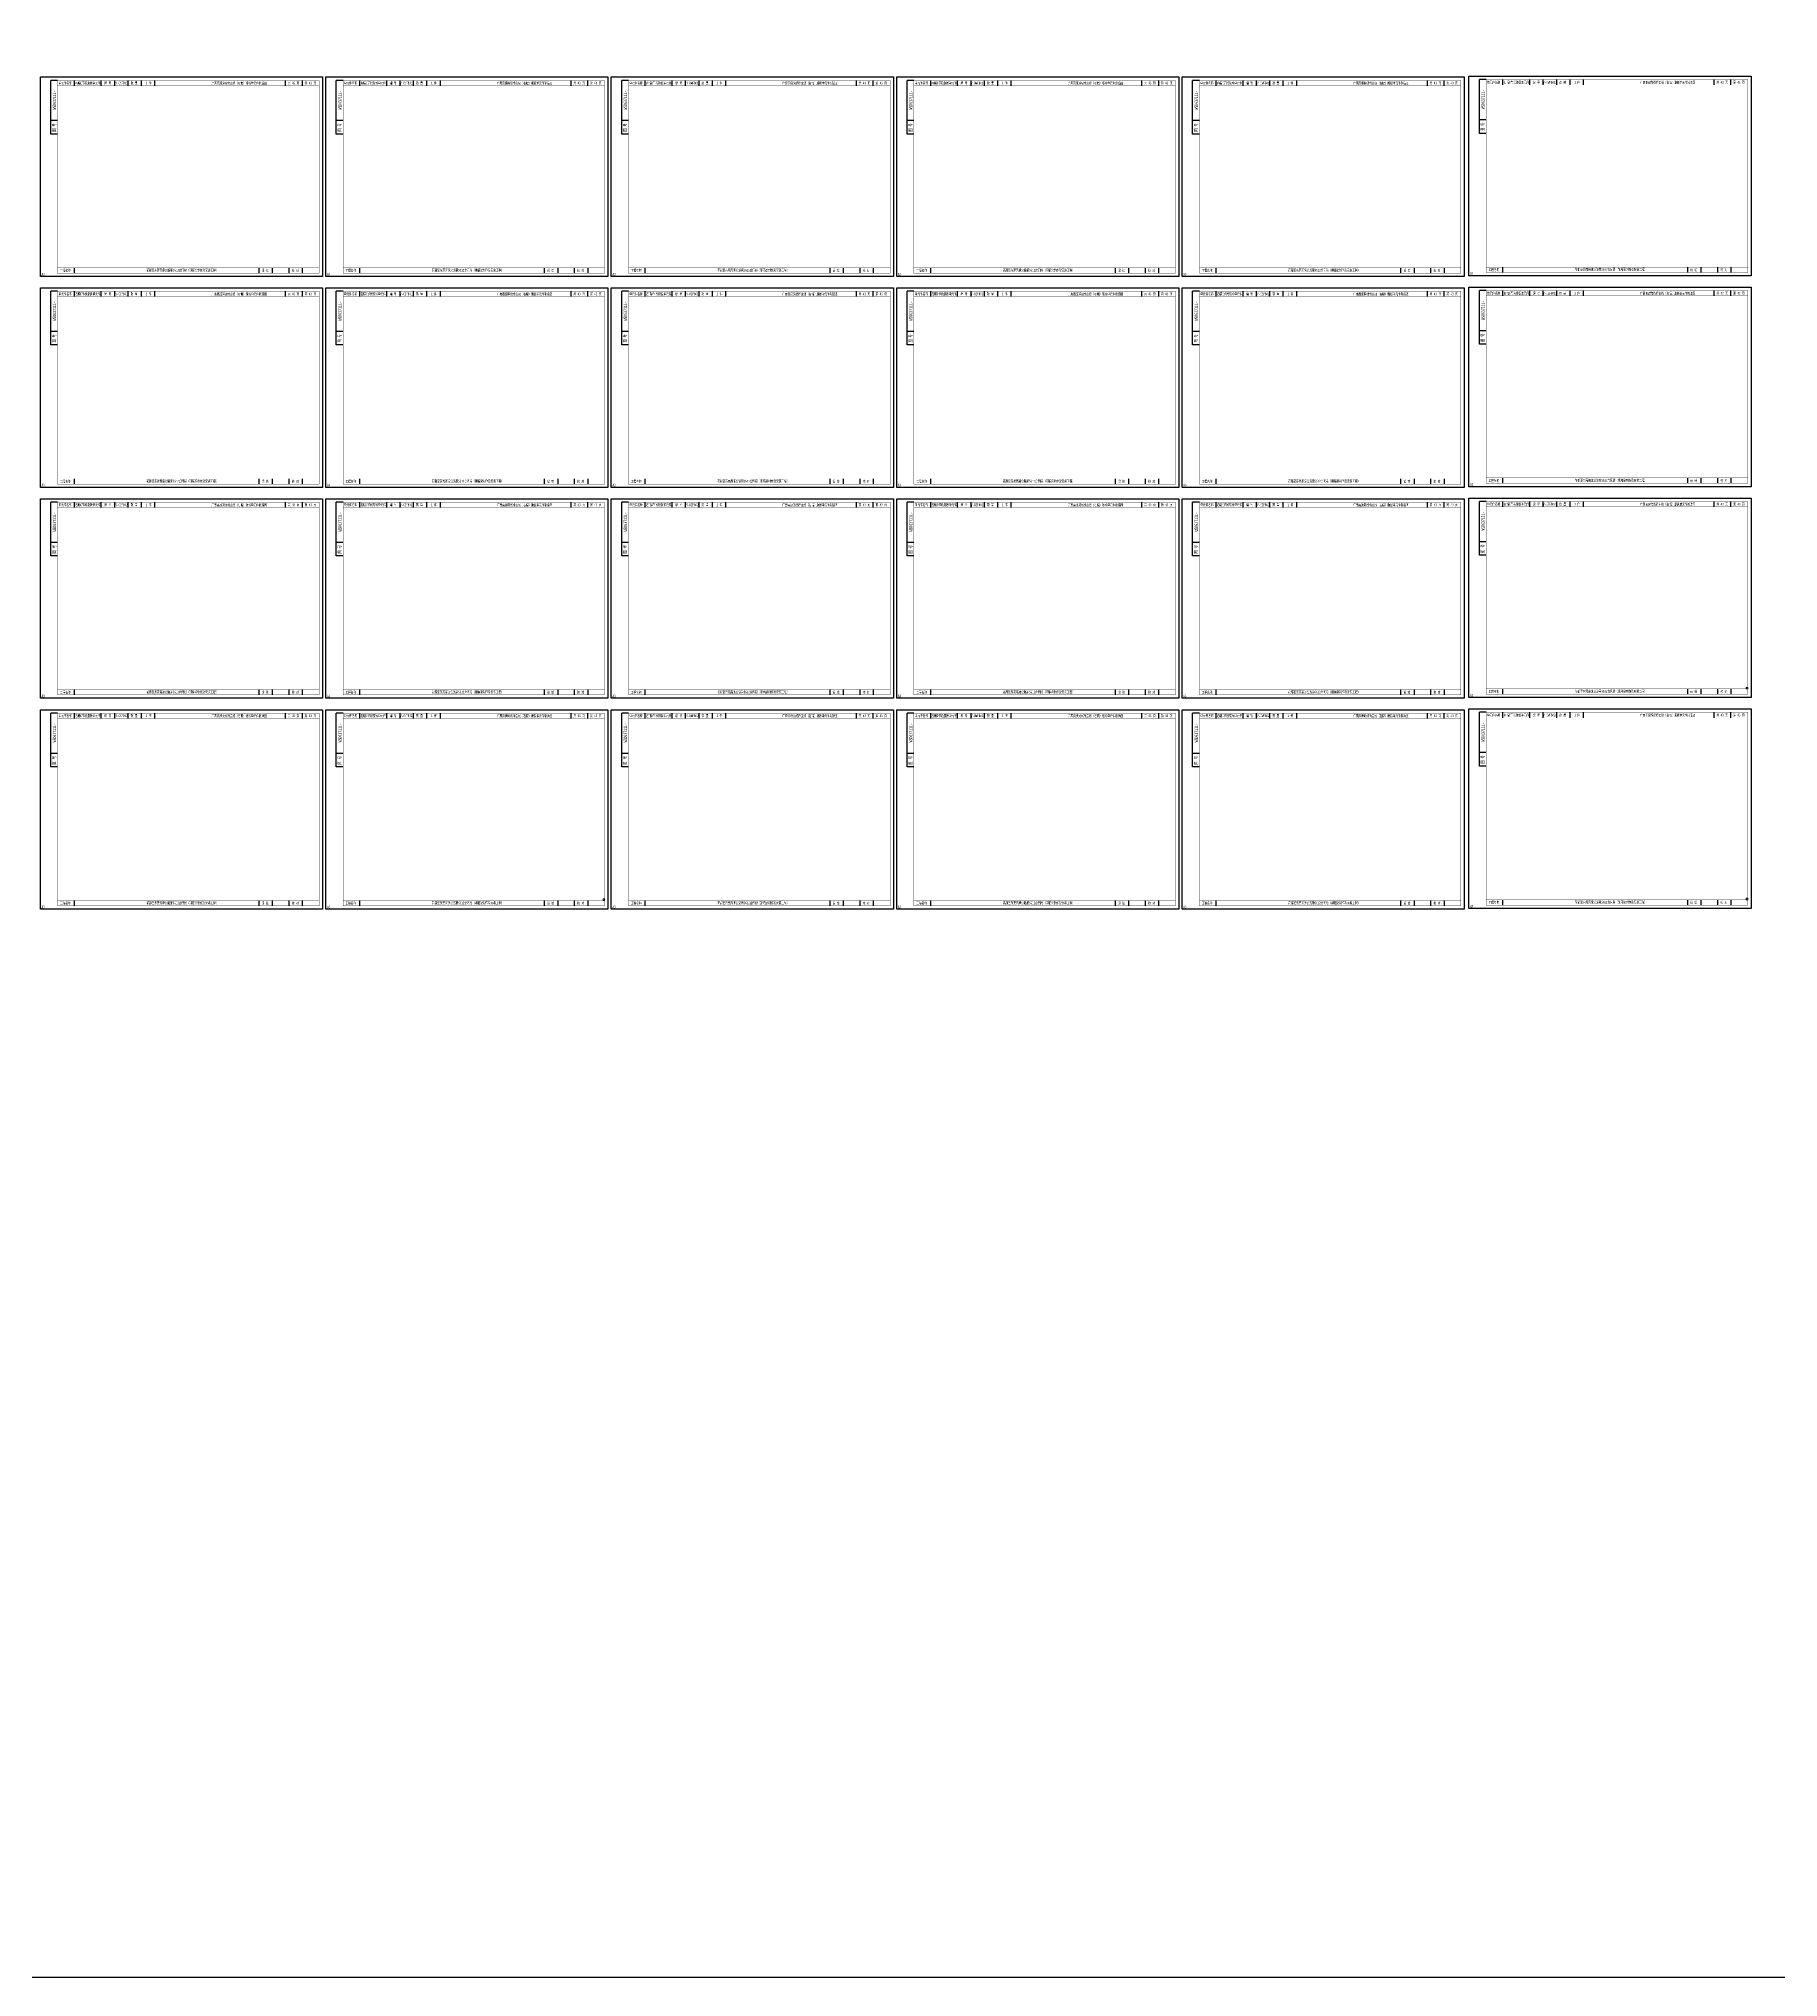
# Model space of a CAD drawing. Extents: x 1629247 to 2251351, y -601856 to -65897.
# Drawn here: x 1731051 to 1847598, y -601856 to -472016 of the extents above; entities that cross this region are included whole.
import ezdxf
from ezdxf.enums import TextEntityAlignment as Align

# ---------------------------------------------------------------- set-up
doc = ezdxf.new("R2010")
doc.units = 0
doc.header["$LTSCALE"] = 2
doc.header["$MEASUREMENT"] = 0
doc.layers.get('0').update_dxf_attribs({"linetype": 'CONTINUOUS'})
doc.layers.add('A3', color=7, linetype='CONTINUOUS')
doc.layers.add('标注层', color=3, linetype='CONTINUOUS', lineweight=13)
doc.styles.add('仿宋', font='仿宋_GB2312_1.ttf', dxfattribs={"width": 0.7})

msp = doc.modelspace()

# ---------------------------------------------------------------- linework, layer by layer
at = {"color": 7, "ltscale": 3}
msp.add_lwpolyline([(2057050.8, -99691.1), (1629247.3, -99691.1), (1629247.3, -601856.5), (2057050.8, -601856.5)], close=True, dxfattribs=at)
at = {"layer": 'A3'}
for p, q in [((1731863.5, -478400), (1731863.5, -474800)), ((1732313.5, -474800), (1731863.5, -474800)), ((1733438.5, -475160), (1733438.5, -474800)), ((1735238.5, -475160), (1735238.5, -474800)), ((1736138.5, -475160), (1736138.5, -474800)), ((1737038.5, -475160), (1737038.5, -474800)), ((1737938.5, -475160), (1737938.5, -474800)), ((1738838.5, -475160), (1738838.5, -474800)), ((1747588.8, -475160), (1747588.8, -474800)), ((1748713.8, -475160), (1748713.8, -474800)), ((1750988.5, -478400), (1750988.5, -474800)), ((1751438.5, -474800), (1750988.5, -474800)), ((1752563.5, -475160), (1752563.5, -474800)), ((1754363.5, -475160), (1754363.5, -474800)), ((1755263.5, -475160), (1755263.5, -474800)), ((1756163.5, -475160), (1756163.5, -474800)), ((1757063.5, -475160), (1757063.5, -474800)), ((1757963.5, -475160), (1757963.5, -474800)), ((1766713.8, -475160), (1766713.8, -474800)), ((1767838.8, -475160), (1767838.8, -474800)), ((1770113.5, -478400), (1770113.5, -474800)), ((1770563.5, -474800), (1770113.5, -474800)), ((1771688.5, -475160), (1771688.5, -474800)), ((1773488.5, -475160), (1773488.5, -474800)), ((1774388.5, -475160), (1774388.5, -474800)), ((1775288.5, -475160), (1775288.5, -474800)), ((1776188.5, -475160), (1776188.5, -474800)), ((1777088.5, -475160), (1777088.5, -474800)), ((1785838.8, -475160), (1785838.8, -474800)), ((1786963.8, -475160), (1786963.8, -474800)), ((1789238.5, -478400), (1789238.5, -474800)), ((1789688.5, -474800), (1789238.5, -474800)), ((1790813.5, -475160), (1790813.5, -474800)), ((1792613.5, -475160), (1792613.5, -474800)), ((1793513.5, -475160), (1793513.5, -474800)), ((1794413.5, -475160), (1794413.5, -474800)), ((1795313.5, -475160), (1795313.5, -474800)), ((1796213.5, -475160), (1796213.5, -474800)), ((1804963.8, -475160), (1804963.8, -474800)), ((1806088.8, -475160), (1806088.8, -474800)), ((1808363.5, -478400), (1808363.5, -474800)), ((1808813.5, -474800), (1808363.5, -474800)), ((1809938.5, -475160), (1809938.5, -474800)), ((1811738.5, -475160), (1811738.5, -474800)), ((1812638.5, -475160), (1812638.5, -474800)), ((1813538.5, -475160), (1813538.5, -474800)), ((1814438.5, -475160), (1814438.5, -474800)), ((1815338.5, -475160), (1815338.5, -474800)), ((1824088.8, -475160), (1824088.8, -474800)), ((1825213.8, -475160), (1825213.8, -474800)), ((1827577.5, -478351.4), (1827577.5, -474751.4)), ((1828027.5, -474751.4), (1827577.5, -474751.4)), ((1829152.5, -475111.4), (1829152.5, -474751.4)), ((1830952.5, -475111.4), (1830952.5, -474751.4)), ((1831852.5, -475111.4), (1831852.5, -474751.4)), ((1832752.5, -475111.4), (1832752.5, -474751.4)), ((1833652.5, -475111.4), (1833652.5, -474751.4)), ((1834552.5, -475111.4), (1834552.5, -474751.4)), ((1843302.7, -475111.4), (1843302.7, -474751.4)), ((1844427.7, -475111.4), (1844427.7, -474751.4)), ((1732313.5, -477500), (1731863.5, -477500)), ((1751438.5, -477500), (1750988.5, -477500)), ((1770563.5, -477500), (1770113.5, -477500)), ((1789688.5, -477500), (1789238.5, -477500)), ((1808813.5, -477500), (1808363.5, -477500)), ((1828027.5, -477451.4), (1827577.5, -477451.4)), ((1732313.5, -478400), (1731863.5, -478400)), ((1751438.5, -478400), (1750988.5, -478400)), ((1770563.5, -478400), (1770113.5, -478400)), ((1789688.5, -478400), (1789238.5, -478400)), ((1808813.5, -478400), (1808363.5, -478400)), ((1828027.5, -478351.4), (1827577.5, -478351.4)), ((1733438.5, -487715), (1733438.5, -487355)), ((1745818, -487715), (1745818, -487355)), ((1746718, -487715), (1746718, -487355)), ((1747832.3, -487715), (1747832.3, -487355)), ((1748732.3, -487715), (1748732.3, -487355)), ((1752563.5, -487715), (1752563.5, -487355)), ((1764943, -487715), (1764943, -487355)), ((1765843, -487715), (1765843, -487355)), ((1766957.3, -487715), (1766957.3, -487355)), ((1767857.3, -487715), (1767857.3, -487355)), ((1771688.5, -487715), (1771688.5, -487355)), ((1784068, -487715), (1784068, -487355)), ((1784968, -487715), (1784968, -487355)), ((1786082.3, -487715), (1786082.3, -487355)), ((1786982.3, -487715), (1786982.3, -487355)), ((1790813.5, -487715), (1790813.5, -487355)), ((1803193, -487715), (1803193, -487355)), ((1804093, -487715), (1804093, -487355)), ((1805207.3, -487715), (1805207.3, -487355)), ((1806107.3, -487715), (1806107.3, -487355)), ((1809938.5, -487715), (1809938.5, -487355)), ((1822318, -487715), (1822318, -487355)), ((1823218, -487715), (1823218, -487355)), ((1824332.3, -487715), (1824332.3, -487355)), ((1825232.3, -487715), (1825232.3, -487355)), ((1829152.5, -487666.4), (1829152.5, -487306.4)), ((1841531.9, -487666.4), (1841531.9, -487306.4)), ((1842431.9, -487666.4), (1842431.9, -487306.4)), ((1843546.2, -487666.4), (1843546.2, -487306.4)), ((1844446.2, -487666.4), (1844446.2, -487306.4)), ((1731863.5, -492526.6), (1731863.5, -488926.6)), ((1732313.5, -488926.6), (1731863.5, -488926.6)), ((1733438.5, -489286.6), (1733438.5, -488926.6)), ((1735238.5, -489286.6), (1735238.5, -488926.6)), ((1736138.5, -489286.6), (1736138.5, -488926.6)), ((1737038.5, -489286.6), (1737038.5, -488926.6)), ((1737938.5, -489286.6), (1737938.5, -488926.6)), ((1738838.5, -489286.6), (1738838.5, -488926.6)), ((1747588.8, -489286.6), (1747588.8, -488926.6)), ((1748713.8, -489286.6), (1748713.8, -488926.6)), ((1750988.5, -492526.6), (1750988.5, -488926.6)), ((1751438.5, -488926.6), (1750988.5, -488926.6)), ((1752563.5, -489286.6), (1752563.5, -488926.6)), ((1754363.5, -489286.6), (1754363.5, -488926.6)), ((1755263.5, -489286.6), (1755263.5, -488926.6)), ((1756163.5, -489286.6), (1756163.5, -488926.6)), ((1757063.5, -489286.6), (1757063.5, -488926.6)), ((1757963.5, -489286.6), (1757963.5, -488926.6)), ((1766713.8, -489286.6), (1766713.8, -488926.6)), ((1767838.8, -489286.6), (1767838.8, -488926.6)), ((1770113.5, -492526.6), (1770113.5, -488926.6)), ((1770563.5, -488926.6), (1770113.5, -488926.6)), ((1771688.5, -489286.6), (1771688.5, -488926.6)), ((1773488.5, -489286.6), (1773488.5, -488926.6)), ((1774388.5, -489286.6), (1774388.5, -488926.6)), ((1775288.5, -489286.6), (1775288.5, -488926.6)), ((1776188.5, -489286.6), (1776188.5, -488926.6)), ((1777088.5, -489286.6), (1777088.5, -488926.6)), ((1785838.8, -489286.6), (1785838.8, -488926.6)), ((1786963.8, -489286.6), (1786963.8, -488926.6)), ((1789238.5, -492526.6), (1789238.5, -488926.6)), ((1789688.5, -488926.6), (1789238.5, -488926.6)), ((1790813.5, -489286.6), (1790813.5, -488926.6)), ((1792613.5, -489286.6), (1792613.5, -488926.6)), ((1793513.5, -489286.6), (1793513.5, -488926.6)), ((1794413.5, -489286.6), (1794413.5, -488926.6)), ((1795313.5, -489286.6), (1795313.5, -488926.6)), ((1796213.5, -489286.6), (1796213.5, -488926.6)), ((1804963.8, -489286.6), (1804963.8, -488926.6)), ((1806088.8, -489286.6), (1806088.8, -488926.6)), ((1808363.5, -492526.6), (1808363.5, -488926.6)), ((1808813.5, -488926.6), (1808363.5, -488926.6)), ((1809938.5, -489286.6), (1809938.5, -488926.6)), ((1811738.5, -489286.6), (1811738.5, -488926.6)), ((1812638.5, -489286.6), (1812638.5, -488926.6)), ((1813538.5, -489286.6), (1813538.5, -488926.6)), ((1814438.5, -489286.6), (1814438.5, -488926.6)), ((1815338.5, -489286.6), (1815338.5, -488926.6)), ((1824088.8, -489286.6), (1824088.8, -488926.6)), ((1825213.8, -489286.6), (1825213.8, -488926.6)), ((1827577.5, -492477.9), (1827577.5, -488877.9)), ((1828027.5, -488877.9), (1827577.5, -488877.9)), ((1829152.5, -489237.9), (1829152.5, -488877.9)), ((1830952.5, -489237.9), (1830952.5, -488877.9)), ((1831852.5, -489237.9), (1831852.5, -488877.9)), ((1832752.5, -489237.9), (1832752.5, -488877.9)), ((1833652.5, -489237.9), (1833652.5, -488877.9)), ((1834552.5, -489237.9), (1834552.5, -488877.9)), ((1843302.7, -489237.9), (1843302.7, -488877.9)), ((1844427.7, -489237.9), (1844427.7, -488877.9)), ((1732313.5, -491626.6), (1731863.5, -491626.6)), ((1751438.5, -491626.6), (1750988.5, -491626.6)), ((1770563.5, -491626.6), (1770113.5, -491626.6)), ((1789688.5, -491626.6), (1789238.5, -491626.6)), ((1808813.5, -491626.6), (1808363.5, -491626.6)), ((1828027.5, -491577.9), (1827577.5, -491577.9)), ((1732313.5, -492526.6), (1731863.5, -492526.6)), ((1751438.5, -492526.6), (1750988.5, -492526.6)), ((1770563.5, -492526.6), (1770113.5, -492526.6)), ((1789688.5, -492526.6), (1789238.5, -492526.6)), ((1808813.5, -492526.6), (1808363.5, -492526.6)), ((1828027.5, -492477.9), (1827577.5, -492477.9)), ((1733438.5, -501841.6), (1733438.5, -501481.6)), ((1745818, -501841.6), (1745818, -501481.6)), ((1746718, -501841.6), (1746718, -501481.6)), ((1747832.3, -501841.6), (1747832.3, -501481.6)), ((1748732.3, -501841.6), (1748732.3, -501481.6)), ((1752563.5, -501841.6), (1752563.5, -501481.6)), ((1764943, -501841.6), (1764943, -501481.6)), ((1765843, -501841.6), (1765843, -501481.6)), ((1766957.3, -501841.6), (1766957.3, -501481.6)), ((1767857.3, -501841.6), (1767857.3, -501481.6)), ((1771688.5, -501841.6), (1771688.5, -501481.6)), ((1784068, -501841.6), (1784068, -501481.6)), ((1784968, -501841.6), (1784968, -501481.6)), ((1786082.3, -501841.6), (1786082.3, -501481.6)), ((1786982.3, -501841.6), (1786982.3, -501481.6)), ((1790813.5, -501841.6), (1790813.5, -501481.6)), ((1803193, -501841.6), (1803193, -501481.6)), ((1804093, -501841.6), (1804093, -501481.6)), ((1805207.3, -501841.6), (1805207.3, -501481.6)), ((1806107.3, -501841.6), (1806107.3, -501481.6)), ((1809938.5, -501841.6), (1809938.5, -501481.6)), ((1822318, -501841.6), (1822318, -501481.6)), ((1823218, -501841.6), (1823218, -501481.6)), ((1824332.3, -501841.6), (1824332.3, -501481.6)), ((1825232.3, -501841.6), (1825232.3, -501481.6)), ((1829152.5, -501792.9), (1829152.5, -501432.9)), ((1841531.9, -501792.9), (1841531.9, -501432.9)), ((1842431.9, -501792.9), (1842431.9, -501432.9)), ((1843546.2, -501792.9), (1843546.2, -501432.9)), ((1844446.2, -501792.9), (1844446.2, -501432.9)), ((1731863.5, -506653.1), (1731863.5, -503053.1)), ((1732313.5, -503053.1), (1731863.5, -503053.1)), ((1733438.5, -503413.1), (1733438.5, -503053.1)), ((1735238.5, -503413.1), (1735238.5, -503053.1)), ((1736138.5, -503413.1), (1736138.5, -503053.1)), ((1737038.5, -503413.1), (1737038.5, -503053.1)), ((1737938.5, -503413.1), (1737938.5, -503053.1)), ((1738838.5, -503413.1), (1738838.5, -503053.1)), ((1747588.8, -503413.1), (1747588.8, -503053.1)), ((1748713.8, -503413.1), (1748713.8, -503053.1)), ((1750988.5, -506653.1), (1750988.5, -503053.1)), ((1751438.5, -503053.1), (1750988.5, -503053.1)), ((1752563.5, -503413.1), (1752563.5, -503053.1)), ((1754363.5, -503413.1), (1754363.5, -503053.1)), ((1755263.5, -503413.1), (1755263.5, -503053.1)), ((1756163.5, -503413.1), (1756163.5, -503053.1)), ((1757063.5, -503413.1), (1757063.5, -503053.1)), ((1757963.5, -503413.1), (1757963.5, -503053.1)), ((1766713.8, -503413.1), (1766713.8, -503053.1)), ((1767838.8, -503413.1), (1767838.8, -503053.1)), ((1770113.5, -506653.1), (1770113.5, -503053.1)), ((1770563.5, -503053.1), (1770113.5, -503053.1)), ((1771688.5, -503413.1), (1771688.5, -503053.1)), ((1773488.5, -503413.1), (1773488.5, -503053.1)), ((1774388.5, -503413.1), (1774388.5, -503053.1)), ((1775288.5, -503413.1), (1775288.5, -503053.1)), ((1776188.5, -503413.1), (1776188.5, -503053.1)), ((1777088.5, -503413.1), (1777088.5, -503053.1)), ((1785838.8, -503413.1), (1785838.8, -503053.1)), ((1786963.8, -503413.1), (1786963.8, -503053.1)), ((1789238.5, -506653.1), (1789238.5, -503053.1)), ((1789688.5, -503053.1), (1789238.5, -503053.1)), ((1790813.5, -503413.1), (1790813.5, -503053.1)), ((1792613.5, -503413.1), (1792613.5, -503053.1)), ((1793513.5, -503413.1), (1793513.5, -503053.1)), ((1794413.5, -503413.1), (1794413.5, -503053.1)), ((1795313.5, -503413.1), (1795313.5, -503053.1)), ((1796213.5, -503413.1), (1796213.5, -503053.1)), ((1804963.8, -503413.1), (1804963.8, -503053.1)), ((1806088.8, -503413.1), (1806088.8, -503053.1)), ((1808363.5, -506653.1), (1808363.5, -503053.1)), ((1808813.5, -503053.1), (1808363.5, -503053.1)), ((1809938.5, -503413.1), (1809938.5, -503053.1)), ((1811738.5, -503413.1), (1811738.5, -503053.1)), ((1812638.5, -503413.1), (1812638.5, -503053.1)), ((1813538.5, -503413.1), (1813538.5, -503053.1)), ((1814438.5, -503413.1), (1814438.5, -503053.1)), ((1815338.5, -503413.1), (1815338.5, -503053.1)), ((1824088.8, -503413.1), (1824088.8, -503053.1)), ((1825213.8, -503413.1), (1825213.8, -503053.1)), ((1827577.5, -506604.5), (1827577.5, -503004.5)), ((1828027.5, -503004.5), (1827577.5, -503004.5)), ((1829152.5, -503364.5), (1829152.5, -503004.5)), ((1830952.5, -503364.5), (1830952.5, -503004.5)), ((1831852.5, -503364.5), (1831852.5, -503004.5)), ((1832752.5, -503364.5), (1832752.5, -503004.5)), ((1833652.5, -503364.5), (1833652.5, -503004.5)), ((1834552.5, -503364.5), (1834552.5, -503004.5)), ((1843302.7, -503364.5), (1843302.7, -503004.5)), ((1844427.7, -503364.5), (1844427.7, -503004.5)), ((1732313.5, -505753.1), (1731863.5, -505753.1)), ((1751438.5, -505753.1), (1750988.5, -505753.1)), ((1770563.5, -505753.1), (1770113.5, -505753.1)), ((1789688.5, -505753.1), (1789238.5, -505753.1)), ((1808813.5, -505753.1), (1808363.5, -505753.1)), ((1828027.5, -505704.5), (1827577.5, -505704.5)), ((1732313.5, -506653.1), (1731863.5, -506653.1)), ((1751438.5, -506653.1), (1750988.5, -506653.1)), ((1770563.5, -506653.1), (1770113.5, -506653.1)), ((1789688.5, -506653.1), (1789238.5, -506653.1)), ((1808813.5, -506653.1), (1808363.5, -506653.1)), ((1828027.5, -506604.5), (1827577.5, -506604.5)), ((1733438.5, -515968.1), (1733438.5, -515608.1)), ((1745818, -515968.1), (1745818, -515608.1)), ((1746718, -515968.1), (1746718, -515608.1)), ((1747832.3, -515968.1), (1747832.3, -515608.1)), ((1748732.3, -515968.1), (1748732.3, -515608.1)), ((1752563.5, -515968.1), (1752563.5, -515608.1)), ((1764943, -515968.1), (1764943, -515608.1)), ((1765843, -515968.1), (1765843, -515608.1)), ((1766957.3, -515968.1), (1766957.3, -515608.1)), ((1767857.3, -515968.1), (1767857.3, -515608.1)), ((1771688.5, -515968.1), (1771688.5, -515608.1)), ((1784068, -515968.1), (1784068, -515608.1)), ((1784968, -515968.1), (1784968, -515608.1)), ((1786082.3, -515968.1), (1786082.3, -515608.1)), ((1786982.3, -515968.1), (1786982.3, -515608.1)), ((1790813.5, -515968.1), (1790813.5, -515608.1)), ((1803193, -515968.1), (1803193, -515608.1)), ((1804093, -515968.1), (1804093, -515608.1)), ((1805207.3, -515968.1), (1805207.3, -515608.1)), ((1806107.3, -515968.1), (1806107.3, -515608.1)), ((1809938.5, -515968.1), (1809938.5, -515608.1)), ((1822318, -515968.1), (1822318, -515608.1)), ((1823218, -515968.1), (1823218, -515608.1)), ((1824332.3, -515968.1), (1824332.3, -515608.1)), ((1825232.3, -515968.1), (1825232.3, -515608.1)), ((1829152.5, -515919.5), (1829152.5, -515559.5)), ((1841531.9, -515919.5), (1841531.9, -515559.5)), ((1842431.9, -515919.5), (1842431.9, -515559.5)), ((1843546.2, -515919.5), (1843546.2, -515559.5)), ((1844446.2, -515919.5), (1844446.2, -515559.5)), ((1731863.5, -520779.7), (1731863.5, -517179.7)), ((1732313.5, -517179.7), (1731863.5, -517179.7)), ((1733438.5, -517539.7), (1733438.5, -517179.7)), ((1735238.5, -517539.7), (1735238.5, -517179.7)), ((1736138.5, -517539.7), (1736138.5, -517179.7)), ((1737038.5, -517539.7), (1737038.5, -517179.7)), ((1737938.5, -517539.7), (1737938.5, -517179.7)), ((1738838.5, -517539.7), (1738838.5, -517179.7)), ((1747588.8, -517539.7), (1747588.8, -517179.7)), ((1748713.8, -517539.7), (1748713.8, -517179.7)), ((1750988.5, -520779.7), (1750988.5, -517179.7)), ((1751438.5, -517179.7), (1750988.5, -517179.7)), ((1752563.5, -517539.7), (1752563.5, -517179.7)), ((1754363.5, -517539.7), (1754363.5, -517179.7)), ((1755263.5, -517539.7), (1755263.5, -517179.7)), ((1756163.5, -517539.7), (1756163.5, -517179.7)), ((1757063.5, -517539.7), (1757063.5, -517179.7)), ((1757963.5, -517539.7), (1757963.5, -517179.7)), ((1766713.8, -517539.7), (1766713.8, -517179.7)), ((1767838.8, -517539.7), (1767838.8, -517179.7)), ((1770113.5, -520779.7), (1770113.5, -517179.7)), ((1770563.5, -517179.7), (1770113.5, -517179.7)), ((1771688.5, -517539.7), (1771688.5, -517179.7)), ((1773488.5, -517539.7), (1773488.5, -517179.7)), ((1774388.5, -517539.7), (1774388.5, -517179.7)), ((1775288.5, -517539.7), (1775288.5, -517179.7)), ((1776188.5, -517539.7), (1776188.5, -517179.7)), ((1777088.5, -517539.7), (1777088.5, -517179.7)), ((1785838.8, -517539.7), (1785838.8, -517179.7)), ((1786963.8, -517539.7), (1786963.8, -517179.7)), ((1789238.5, -520779.7), (1789238.5, -517179.7)), ((1789688.5, -517179.7), (1789238.5, -517179.7)), ((1790813.5, -517539.7), (1790813.5, -517179.7)), ((1792613.5, -517539.7), (1792613.5, -517179.7)), ((1793513.5, -517539.7), (1793513.5, -517179.7)), ((1794413.5, -517539.7), (1794413.5, -517179.7)), ((1795313.5, -517539.7), (1795313.5, -517179.7)), ((1796213.5, -517539.7), (1796213.5, -517179.7)), ((1804963.8, -517539.7), (1804963.8, -517179.7)), ((1806088.8, -517539.7), (1806088.8, -517179.7)), ((1808363.5, -520779.7), (1808363.5, -517179.7)), ((1808813.5, -517179.7), (1808363.5, -517179.7)), ((1809938.5, -517539.7), (1809938.5, -517179.7)), ((1811738.5, -517539.7), (1811738.5, -517179.7)), ((1812638.5, -517539.7), (1812638.5, -517179.7)), ((1813538.5, -517539.7), (1813538.5, -517179.7)), ((1814438.5, -517539.7), (1814438.5, -517179.7)), ((1815338.5, -517539.7), (1815338.5, -517179.7)), ((1824088.8, -517539.7), (1824088.8, -517179.7)), ((1825213.8, -517539.7), (1825213.8, -517179.7)), ((1827577.5, -520731), (1827577.5, -517131)), ((1828027.5, -517131), (1827577.5, -517131)), ((1829152.5, -517491), (1829152.5, -517131)), ((1830952.5, -517491), (1830952.5, -517131)), ((1831852.5, -517491), (1831852.5, -517131)), ((1832752.5, -517491), (1832752.5, -517131)), ((1833652.5, -517491), (1833652.5, -517131)), ((1834552.5, -517491), (1834552.5, -517131)), ((1843302.7, -517491), (1843302.7, -517131)), ((1844427.7, -517491), (1844427.7, -517131)), ((1732313.5, -519879.7), (1731863.5, -519879.7)), ((1751438.5, -519879.7), (1750988.5, -519879.7)), ((1770563.5, -519879.7), (1770113.5, -519879.7)), ((1789688.5, -519879.7), (1789238.5, -519879.7)), ((1808813.5, -519879.7), (1808363.5, -519879.7)), ((1828027.5, -519831), (1827577.5, -519831)), ((1732313.5, -520779.7), (1731863.5, -520779.7)), ((1751438.5, -520779.7), (1750988.5, -520779.7)), ((1770563.5, -520779.7), (1770113.5, -520779.7)), ((1789688.5, -520779.7), (1789238.5, -520779.7)), ((1808813.5, -520779.7), (1808363.5, -520779.7)), ((1828027.5, -520731), (1827577.5, -520731)), ((1733438.5, -530094.7), (1733438.5, -529734.7)), ((1745818, -530094.7), (1745818, -529734.7)), ((1746718, -530094.7), (1746718, -529734.7)), ((1747832.3, -530094.7), (1747832.3, -529734.7)), ((1748732.3, -530094.7), (1748732.3, -529734.7)), ((1752563.5, -530094.7), (1752563.5, -529734.7)), ((1764943, -530094.7), (1764943, -529734.7)), ((1765843, -530094.7), (1765843, -529734.7)), ((1766957.3, -530094.7), (1766957.3, -529734.7)), ((1767857.3, -530094.7), (1767857.3, -529734.7)), ((1771688.5, -530094.7), (1771688.5, -529734.7)), ((1784068, -530094.7), (1784068, -529734.7)), ((1784968, -530094.7), (1784968, -529734.7)), ((1786082.3, -530094.7), (1786082.3, -529734.7)), ((1786982.3, -530094.7), (1786982.3, -529734.7)), ((1790813.5, -530094.7), (1790813.5, -529734.7)), ((1803193, -530094.7), (1803193, -529734.7)), ((1804093, -530094.7), (1804093, -529734.7)), ((1805207.3, -530094.7), (1805207.3, -529734.7)), ((1806107.3, -530094.7), (1806107.3, -529734.7)), ((1809938.5, -530094.7), (1809938.5, -529734.7)), ((1822318, -530094.7), (1822318, -529734.7)), ((1823218, -530094.7), (1823218, -529734.7)), ((1824332.3, -530094.7), (1824332.3, -529734.7)), ((1825232.3, -530094.7), (1825232.3, -529734.7)), ((1829152.5, -530046), (1829152.5, -529686)), ((1841531.9, -530046), (1841531.9, -529686)), ((1842431.9, -530046), (1842431.9, -529686)), ((1843546.2, -530046), (1843546.2, -529686)), ((1844446.2, -530046), (1844446.2, -529686))]:
    msp.add_line(p, q, dxfattribs=at)
for points in [[(1750063.8, -474575), (1750063.8, -487940), (1731163.8, -487940), (1731163.8, -474575)], [(1769188.8, -474575), (1769188.8, -487940), (1750288.8, -487940), (1750288.8, -474575)], [(1788313.8, -474575), (1788313.8, -487940), (1769413.8, -487940), (1769413.8, -474575)], [(1807438.8, -474575), (1807438.8, -487940), (1788538.8, -487940), (1788538.8, -474575)], [(1826563.8, -474575), (1826563.8, -487940), (1807663.8, -487940), (1807663.8, -474575)], [(1845777.7, -474526.4), (1845777.7, -487891.4), (1826877.7, -487891.4), (1826877.7, -474526.4)], [(1750063.8, -488701.6), (1750063.8, -502066.6), (1731163.8, -502066.6), (1731163.8, -488701.6)], [(1769188.8, -488701.6), (1769188.8, -502066.6), (1750288.8, -502066.6), (1750288.8, -488701.6)], [(1788313.8, -488701.6), (1788313.8, -502066.6), (1769413.8, -502066.6), (1769413.8, -488701.6)], [(1807438.8, -488701.6), (1807438.8, -502066.6), (1788538.8, -502066.6), (1788538.8, -488701.6)], [(1826563.8, -488701.6), (1826563.8, -502066.6), (1807663.8, -502066.6), (1807663.8, -488701.6)], [(1845777.7, -488652.9), (1845777.7, -502017.9), (1826877.7, -502017.9), (1826877.7, -488652.9)], [(1750063.8, -502828.1), (1750063.8, -516193.1), (1731163.8, -516193.1), (1731163.8, -502828.1)], [(1769188.8, -502828.1), (1769188.8, -516193.1), (1750288.8, -516193.1), (1750288.8, -502828.1)], [(1788313.8, -502828.1), (1788313.8, -516193.1), (1769413.8, -516193.1), (1769413.8, -502828.1)], [(1807438.8, -502828.1), (1807438.8, -516193.1), (1788538.8, -516193.1), (1788538.8, -502828.1)], [(1826563.8, -502828.1), (1826563.8, -516193.1), (1807663.8, -516193.1), (1807663.8, -502828.1)], [(1845777.7, -502779.5), (1845777.7, -516144.5), (1826877.7, -516144.5), (1826877.7, -502779.5)], [(1750063.8, -516954.7), (1750063.8, -530319.7), (1731163.8, -530319.7), (1731163.8, -516954.7)], [(1769188.8, -516954.7), (1769188.8, -530319.7), (1750288.8, -530319.7), (1750288.8, -516954.7)], [(1788313.8, -516954.7), (1788313.8, -530319.7), (1769413.8, -530319.7), (1769413.8, -516954.7)], [(1807438.8, -516954.7), (1807438.8, -530319.7), (1788538.8, -530319.7), (1788538.8, -516954.7)], [(1826563.8, -516954.7), (1826563.8, -530319.7), (1807663.8, -530319.7), (1807663.8, -516954.7)], [(1845777.7, -516906), (1845777.7, -530271), (1826877.7, -530271), (1826877.7, -516906)]]:
    msp.add_lwpolyline(points, close=True, dxfattribs=at)
for points, const_width in [([(1732313.5, -474800), (1749838.8, -474800), (1749838.8, -487715), (1732313.5, -487715), (1732313.5, -474800)], 22.5), ([(1732313.5, -475160), (1749838.8, -475160)], 18), ([(1751438.5, -474800), (1768963.8, -474800), (1768963.8, -487715), (1751438.5, -487715), (1751438.5, -474800)], 22.5), ([(1751438.5, -475160), (1768963.8, -475160)], 18), ([(1770563.5, -474800), (1788088.8, -474800), (1788088.8, -487715), (1770563.5, -487715), (1770563.5, -474800)], 22.5), ([(1770563.5, -475160), (1788088.8, -475160)], 18), ([(1789688.5, -474800), (1807213.8, -474800), (1807213.8, -487715), (1789688.5, -487715), (1789688.5, -474800)], 22.5), ([(1789688.5, -475160), (1807213.8, -475160)], 18), ([(1808813.5, -474800), (1826338.8, -474800), (1826338.8, -487715), (1808813.5, -487715), (1808813.5, -474800)], 22.5), ([(1808813.5, -475160), (1826338.8, -475160)], 18), ([(1828027.5, -474751.4), (1845552.7, -474751.4), (1845552.7, -487666.4), (1828027.5, -487666.4), (1828027.5, -474751.4)], 22.5), ([(1828027.5, -475111.4), (1845552.7, -475111.4)], 18), ([(1732313.5, -487355), (1749838.8, -487355)], 18), ([(1751438.5, -487355), (1768963.8, -487355)], 18), ([(1770563.5, -487355), (1788088.8, -487355)], 18), ([(1789688.5, -487355), (1807213.8, -487355)], 18), ([(1808813.5, -487355), (1826338.8, -487355)], 18), ([(1828027.5, -487306.4), (1845552.7, -487306.4)], 18), ([(1732313.5, -488926.6), (1749838.8, -488926.6), (1749838.8, -501841.6), (1732313.5, -501841.6), (1732313.5, -488926.6)], 22.5), ([(1732313.5, -489286.6), (1749838.8, -489286.6)], 18), ([(1751438.5, -488926.6), (1768963.8, -488926.6), (1768963.8, -501841.6), (1751438.5, -501841.6), (1751438.5, -488926.6)], 22.5), ([(1751438.5, -489286.6), (1768963.8, -489286.6)], 18), ([(1770563.5, -488926.6), (1788088.8, -488926.6), (1788088.8, -501841.6), (1770563.5, -501841.6), (1770563.5, -488926.6)], 22.5), ([(1770563.5, -489286.6), (1788088.8, -489286.6)], 18), ([(1789688.5, -488926.6), (1807213.8, -488926.6), (1807213.8, -501841.6), (1789688.5, -501841.6), (1789688.5, -488926.6)], 22.5), ([(1789688.5, -489286.6), (1807213.8, -489286.6)], 18), ([(1808813.5, -488926.6), (1826338.8, -488926.6), (1826338.8, -501841.6), (1808813.5, -501841.6), (1808813.5, -488926.6)], 22.5), ([(1808813.5, -489286.6), (1826338.8, -489286.6)], 18), ([(1828027.5, -488877.9), (1845552.7, -488877.9), (1845552.7, -501792.9), (1828027.5, -501792.9), (1828027.5, -488877.9)], 22.5), ([(1828027.5, -489237.9), (1845552.7, -489237.9)], 18), ([(1732313.5, -501481.6), (1749838.8, -501481.6)], 18), ([(1751438.5, -501481.6), (1768963.8, -501481.6)], 18), ([(1770563.5, -501481.6), (1788088.8, -501481.6)], 18), ([(1789688.5, -501481.6), (1807213.8, -501481.6)], 18), ([(1808813.5, -501481.6), (1826338.8, -501481.6)], 18), ([(1828027.5, -501432.9), (1845552.7, -501432.9)], 18), ([(1732313.5, -503053.1), (1749838.8, -503053.1), (1749838.8, -515968.1), (1732313.5, -515968.1), (1732313.5, -503053.1)], 22.5), ([(1732313.5, -503413.1), (1749838.8, -503413.1)], 18), ([(1751438.5, -503053.1), (1768963.8, -503053.1), (1768963.8, -515968.1), (1751438.5, -515968.1), (1751438.5, -503053.1)], 22.5), ([(1751438.5, -503413.1), (1768963.8, -503413.1)], 18), ([(1770563.5, -503053.1), (1788088.8, -503053.1), (1788088.8, -515968.1), (1770563.5, -515968.1), (1770563.5, -503053.1)], 22.5), ([(1770563.5, -503413.1), (1788088.8, -503413.1)], 18), ([(1789688.5, -503053.1), (1807213.8, -503053.1), (1807213.8, -515968.1), (1789688.5, -515968.1), (1789688.5, -503053.1)], 22.5), ([(1789688.5, -503413.1), (1807213.8, -503413.1)], 18), ([(1808813.5, -503053.1), (1826338.8, -503053.1), (1826338.8, -515968.1), (1808813.5, -515968.1), (1808813.5, -503053.1)], 22.5), ([(1808813.5, -503413.1), (1826338.8, -503413.1)], 18), ([(1828027.5, -503004.5), (1845552.7, -503004.5), (1845552.7, -515919.5), (1828027.5, -515919.5), (1828027.5, -503004.5)], 22.5), ([(1828027.5, -503364.5), (1845552.7, -503364.5)], 18), ([(1732313.5, -515608.1), (1749838.8, -515608.1)], 18), ([(1751438.5, -515608.1), (1768963.8, -515608.1)], 18), ([(1770563.5, -515608.1), (1788088.8, -515608.1)], 18), ([(1789688.5, -515608.1), (1807213.8, -515608.1)], 18), ([(1808813.5, -515608.1), (1826338.8, -515608.1)], 18), ([(1828027.5, -515559.5), (1845552.7, -515559.5)], 18), ([(1732313.5, -517179.7), (1749838.8, -517179.7), (1749838.8, -530094.7), (1732313.5, -530094.7), (1732313.5, -517179.7)], 22.5), ([(1732313.5, -517539.7), (1749838.8, -517539.7)], 18), ([(1751438.5, -517179.7), (1768963.8, -517179.7), (1768963.8, -530094.7), (1751438.5, -530094.7), (1751438.5, -517179.7)], 22.5), ([(1751438.5, -517539.7), (1768963.8, -517539.7)], 18), ([(1770563.5, -517179.7), (1788088.8, -517179.7), (1788088.8, -530094.7), (1770563.5, -530094.7), (1770563.5, -517179.7)], 22.5), ([(1770563.5, -517539.7), (1788088.8, -517539.7)], 18), ([(1789688.5, -517179.7), (1807213.8, -517179.7), (1807213.8, -530094.7), (1789688.5, -530094.7), (1789688.5, -517179.7)], 22.5), ([(1789688.5, -517539.7), (1807213.8, -517539.7)], 18), ([(1808813.5, -517179.7), (1826338.8, -517179.7), (1826338.8, -530094.7), (1808813.5, -530094.7), (1808813.5, -517179.7)], 22.5), ([(1808813.5, -517539.7), (1826338.8, -517539.7)], 18), ([(1828027.5, -517131), (1845552.7, -517131), (1845552.7, -530046), (1828027.5, -530046), (1828027.5, -517131)], 22.5), ([(1828027.5, -517491), (1845552.7, -517491)], 18), ([(1732313.5, -529734.7), (1749838.8, -529734.7)], 18), ([(1751438.5, -529734.7), (1768963.8, -529734.7)], 18), ([(1770563.5, -529734.7), (1788088.8, -529734.7)], 18), ([(1789688.5, -529734.7), (1807213.8, -529734.7)], 18), ([(1808813.5, -529734.7), (1826338.8, -529734.7)], 18), ([(1828027.5, -529686), (1845552.7, -529686)], 18)]:
    msp.add_lwpolyline(points, dxfattribs=dict(at, const_width=const_width))
at = {"layer": '标注层', "color": 7}
for points in [[(1845552.7, -515559.5), (1845452.7, -515559.5), (1845452.7, -515459.5), (1845552.7, -515459.5)], [(1768963.8, -529734.7), (1768863.8, -529734.7), (1768863.8, -529634.7), (1768963.8, -529634.7)], [(1845552.7, -529686), (1845452.7, -529686), (1845452.7, -529586), (1845552.7, -529586)]]:
    msp.add_lwpolyline(points, close=True, dxfattribs=at)

# ---------------------------------------------------------------- texts
at = {"layer": 'A3', "color": 7, "linetype": 'Continuous', "style": '仿宋', "width": 0.7}
for s, p in [('单元件名称', (1732376, -475070.2)), ('编 号', (1735444.4, -475070.2)), ('数 量', (1737210.9, -475070.2)), ('共 43 页', (1747741, -475070.2)), ('第 43 页', (1748866, -475070.2)), ('单元件名称', (1751501, -475070.2)), ('编 号', (1754569.4, -475070.2)), ('数 量', (1756335.9, -475070.2)), ('共 43 页', (1766866, -475070.2)), ('第 43 页', (1767991, -475070.2)), ('单元件名称', (1770626, -475070.2)), ('编 号', (1773694.4, -475070.2)), ('数 量', (1775460.9, -475070.2)), ('共 43 页', (1785991, -475070.2)), ('第 43 页', (1787116, -475070.2)), ('单元件名称', (1789751, -475070.2)), ('编 号', (1792819.4, -475070.2)), ('数 量', (1794585.9, -475070.2)), ('共 43 页', (1805116, -475070.2)), ('第 43 页', (1806241, -475070.2)), ('单元件名称', (1808876, -475070.2)), ('编 号', (1811944.4, -475070.2)), ('数 量', (1813710.9, -475070.2)), ('共 43 页', (1824241, -475070.2)), ('第 43 页', (1825366, -475070.2)), ('单元件名称', (1828089.9, -475021.6)), ('编 号', (1831158.4, -475021.6)), ('数 量', (1832924.8, -475021.6)), ('共 43 页', (1843455, -475021.6)), ('第 43 页', (1844580, -475021.6)), ('工程名称', (1732479.1, -487625.2)), ('花都至东莞高速公路第SG12合同段（钢箱梁制作及安装工程）', (1738265.2, -487607.5)), ('设 绘', (1745993.5, -487625.2)), ('校 对', (1748007.8, -487625.2)), ('工程名称', (1751604.1, -487625.2)), ('花都至东莞高速公路第SG12合同段（钢箱梁制作及安装工程）', (1757390.2, -487607.5)), ('设 绘', (1765118.5, -487625.2)), ('校 对', (1767132.8, -487625.2)), ('工程名称', (1770729.1, -487625.2)), ('花都至东莞高速公路第SG12合同段（钢箱梁制作及安装工程）', (1776515.2, -487607.5)), ('设 绘', (1784243.5, -487625.2)), ('校 对', (1786257.8, -487625.2)), ('工程名称', (1789854.1, -487625.2)), ('花都至东莞高速公路第SG12合同段（钢箱梁制作及安装工程）', (1795640.2, -487607.5)), ('设 绘', (1803368.5, -487625.2)), ('校 对', (1805382.8, -487625.2)), ('工程名称', (1808979.1, -487625.2)), ('花都至东莞高速公路第SG12合同段（钢箱梁制作及安装工程）', (1814765.2, -487607.5)), ('设 绘', (1822493.5, -487625.2)), ('校 对', (1824507.8, -487625.2)), ('工程名称', (1828193.1, -487576.6)), ('花都至东莞高速公路第SG12合同段（钢箱梁制作及安装工程）', (1833979.2, -487558.9)), ('设 绘', (1841707.5, -487576.6)), ('校 对', (1843721.7, -487576.6)), ('单元件名称', (1732376, -489196.8)), ('编 号', (1735444.4, -489196.8)), ('数 量', (1737210.9, -489196.8)), ('共 43 页', (1747741, -489196.8)), ('第 43 页', (1748866, -489196.8)), ('单元件名称', (1751501, -489196.8)), ('编 号', (1754569.4, -489196.8)), ('数 量', (1756335.9, -489196.8)), ('共 43 页', (1766866, -489196.8)), ('第 43 页', (1767991, -489196.8)), ('单元件名称', (1770626, -489196.8)), ('编 号', (1773694.4, -489196.8)), ('数 量', (1775460.9, -489196.8)), ('共 43 页', (1785991, -489196.8)), ('第 43 页', (1787116, -489196.8)), ('单元件名称', (1789751, -489196.8)), ('编 号', (1792819.4, -489196.8)), ('数 量', (1794585.9, -489196.8)), ('共 43 页', (1805116, -489196.8)), ('第 43 页', (1806241, -489196.8)), ('单元件名称', (1808876, -489196.8)), ('编 号', (1811944.4, -489196.8)), ('数 量', (1813710.9, -489196.8)), ('共 43 页', (1824241, -489196.8)), ('第 43 页', (1825366, -489196.8)), ('单元件名称', (1828089.9, -489148.1)), ('编 号', (1831158.4, -489148.1)), ('数 量', (1832924.8, -489148.1)), ('共 43 页', (1843455, -489148.1)), ('第 43 页', (1844580, -489148.1)), ('工程名称', (1732479.1, -501751.8)), ('花都至东莞高速公路第SG12合同段（钢箱梁制作及安装工程）', (1738265.2, -501734.1)), ('设 绘', (1745993.5, -501751.8)), ('校 对', (1748007.8, -501751.8)), ('工程名称', (1751604.1, -501751.8)), ('花都至东莞高速公路第SG12合同段（钢箱梁制作及安装工程）', (1757390.2, -501734.1)), ('设 绘', (1765118.5, -501751.8)), ('校 对', (1767132.8, -501751.8)), ('工程名称', (1770729.1, -501751.8)), ('花都至东莞高速公路第SG12合同段（钢箱梁制作及安装工程）', (1776515.2, -501734.1)), ('设 绘', (1784243.5, -501751.8)), ('校 对', (1786257.8, -501751.8)), ('工程名称', (1789854.1, -501751.8)), ('花都至东莞高速公路第SG12合同段（钢箱梁制作及安装工程）', (1795640.2, -501734.1)), ('设 绘', (1803368.5, -501751.8)), ('校 对', (1805382.8, -501751.8)), ('工程名称', (1808979.1, -501751.8)), ('花都至东莞高速公路第SG12合同段（钢箱梁制作及安装工程）', (1814765.2, -501734.1)), ('设 绘', (1822493.5, -501751.8)), ('校 对', (1824507.8, -501751.8)), ('工程名称', (1828193.1, -501703.1)), ('花都至东莞高速公路第SG12合同段（钢箱梁制作及安装工程）', (1833979.2, -501685.4)), ('设 绘', (1841707.5, -501703.1)), ('校 对', (1843721.7, -501703.1)), ('单元件名称', (1732376, -503323.3)), ('编 号', (1735444.4, -503323.3)), ('数 量', (1737210.9, -503323.3)), ('共 43 页', (1747741, -503323.3)), ('第 43 页', (1748866, -503323.3)), ('单元件名称', (1751501, -503323.3)), ('编 号', (1754569.4, -503323.3)), ('数 量', (1756335.9, -503323.3)), ('共 43 页', (1766866, -503323.3)), ('第 43 页', (1767991, -503323.3)), ('单元件名称', (1770626, -503323.3)), ('编 号', (1773694.4, -503323.3)), ('数 量', (1775460.9, -503323.3)), ('共 43 页', (1785991, -503323.3)), ('第 43 页', (1787116, -503323.3)), ('单元件名称', (1789751, -503323.3)), ('编 号', (1792819.4, -503323.3)), ('数 量', (1794585.9, -503323.3)), ('共 43 页', (1805116, -503323.3)), ('第 43 页', (1806241, -503323.3)), ('单元件名称', (1808876, -503323.3)), ('编 号', (1811944.4, -503323.3)), ('数 量', (1813710.9, -503323.3)), ('共 43 页', (1824241, -503323.3)), ('第 43 页', (1825366, -503323.3)), ('单元件名称', (1828089.9, -503274.7)), ('编 号', (1831158.4, -503274.7)), ('数 量', (1832924.8, -503274.7)), ('共 43 页', (1843455, -503274.7)), ('第 43 页', (1844580, -503274.7)), ('工程名称', (1732479.1, -515878.3)), ('花都至东莞高速公路第SG12合同段（钢箱梁制作及安装工程）', (1738265.2, -515860.6)), ('设 绘', (1745993.5, -515878.3)), ('校 对', (1748007.8, -515878.3)), ('工程名称', (1751604.1, -515878.3)), ('花都至东莞高速公路第SG12合同段（钢箱梁制作及安装工程）', (1757390.2, -515860.6)), ('设 绘', (1765118.5, -515878.3)), ('校 对', (1767132.8, -515878.3)), ('工程名称', (1770729.1, -515878.3)), ('花都至东莞高速公路第SG12合同段（钢箱梁制作及安装工程）', (1776515.2, -515860.6)), ('设 绘', (1784243.5, -515878.3)), ('校 对', (1786257.8, -515878.3)), ('工程名称', (1789854.1, -515878.3)), ('花都至东莞高速公路第SG12合同段（钢箱梁制作及安装工程）', (1795640.2, -515860.6)), ('设 绘', (1803368.5, -515878.3)), ('校 对', (1805382.8, -515878.3)), ('工程名称', (1808979.1, -515878.3)), ('花都至东莞高速公路第SG12合同段（钢箱梁制作及安装工程）', (1814765.2, -515860.6)), ('设 绘', (1822493.5, -515878.3)), ('校 对', (1824507.8, -515878.3)), ('工程名称', (1828193.1, -515829.7)), ('花都至东莞高速公路第SG12合同段（钢箱梁制作及安装工程）', (1833979.2, -515812)), ('设 绘', (1841707.5, -515829.7)), ('校 对', (1843721.7, -515829.7)), ('单元件名称', (1732376, -517449.9)), ('编 号', (1735444.4, -517449.9)), ('数 量', (1737210.9, -517449.9)), ('共 43 页', (1747741, -517449.9)), ('第 43 页', (1748866, -517449.9)), ('单元件名称', (1751501, -517449.9)), ('编 号', (1754569.4, -517449.9)), ('数 量', (1756335.9, -517449.9)), ('共 43 页', (1766866, -517449.9)), ('第 43 页', (1767991, -517449.9)), ('单元件名称', (1770626, -517449.9)), ('编 号', (1773694.4, -517449.9)), ('数 量', (1775460.9, -517449.9)), ('共 43 页', (1785991, -517449.9)), ('第 43 页', (1787116, -517449.9)), ('单元件名称', (1789751, -517449.9)), ('编 号', (1792819.4, -517449.9)), ('数 量', (1794585.9, -517449.9)), ('共 43 页', (1805116, -517449.9)), ('第 43 页', (1806241, -517449.9)), ('单元件名称', (1808876, -517449.9)), ('编 号', (1811944.4, -517449.9)), ('数 量', (1813710.9, -517449.9)), ('共 43 页', (1824241, -517449.9)), ('第 43 页', (1825366, -517449.9)), ('单元件名称', (1828089.9, -517401.2)), ('编 号', (1831158.4, -517401.2)), ('数 量', (1832924.8, -517401.2)), ('共 43 页', (1843455, -517401.2)), ('第 43 页', (1844580, -517401.2)), ('工程名称', (1828193.1, -529956.2)), ('花都至东莞高速公路第SG12合同段（钢箱梁制作及安装工程）', (1833979.2, -529938.5)), ('设 绘', (1841707.5, -529956.2)), ('校 对', (1843721.7, -529956.2)), ('工程名称', (1732479.1, -530004.9)), ('花都至东莞高速公路第SG12合同段（钢箱梁制作及安装工程）', (1738265.2, -529987.2)), ('设 绘', (1745993.5, -530004.9)), ('校 对', (1748007.8, -530004.9)), ('工程名称', (1751604.1, -530004.9)), ('花都至东莞高速公路第SG12合同段（钢箱梁制作及安装工程）', (1757390.2, -529987.2)), ('设 绘', (1765118.5, -530004.9)), ('校 对', (1767132.8, -530004.9)), ('工程名称', (1770729.1, -530004.9)), ('花都至东莞高速公路第SG12合同段（钢箱梁制作及安装工程）', (1776515.2, -529987.2)), ('设 绘', (1784243.5, -530004.9)), ('校 对', (1786257.8, -530004.9)), ('工程名称', (1789854.1, -530004.9)), ('花都至东莞高速公路第SG12合同段（钢箱梁制作及安装工程）', (1795640.2, -529987.2)), ('设 绘', (1803368.5, -530004.9)), ('校 对', (1805382.8, -530004.9)), ('工程名称', (1808979.1, -530004.9)), ('花都至东莞高速公路第SG12合同段（钢箱梁制作及安装工程）', (1814765.2, -529987.2)), ('设 绘', (1822493.5, -530004.9)), ('校 对', (1824507.8, -530004.9))]:
    msp.add_text(s, height=180, dxfattribs=at).set_placement(p)
at = {"layer": 'A3', "color": 6, "linetype": 'Continuous', "style": '仿宋', "width": 0.7}
for s, p in [('右幅C节段腹板单元件', (1734340.6, -475070.2)), ('Y-CWFB01', (1736599.1, -475070.2)), ('1 件', (1738408.3, -475070.2)), ('右幅C节段腹板单元件', (1753465.6, -475070.2)), ('Y-CWFB01a', (1755724.1, -475070.2)), ('1 件', (1757533.3, -475070.2)), ('右幅D节段腹板单元件', (1772590.6, -475070.2)), ('Y-DWFB01', (1774849.1, -475070.2)), ('1 件', (1776658.3, -475070.2)), ('右幅D节段腹板单元件', (1791715.6, -475070.2)), ('Y-DWFB01a', (1793974.1, -475070.2)), ('1 件', (1795783.3, -475070.2)), ('右幅E节段腹板单元件', (1810840.6, -475070.2)), ('Y-EWFB01', (1813099.1, -475070.2)), ('1 件', (1814908.3, -475070.2)), ('右幅E节段腹板单元件', (1830054.5, -475021.6)), ('Y-EWFB01a', (1832313.1, -475021.6)), ('1 件', (1834122.2, -475021.6)), ('右幅C节段腹板单元件', (1734340.6, -489196.8)), ('Y-CZFB01', (1736599.1, -489196.8)), ('1 件', (1738408.3, -489196.8)), ('右幅C节段腹板单元件', (1753465.6, -489196.8)), ('Y-CZFB01a', (1755724.1, -489196.8)), ('1 件', (1757533.3, -489196.8)), ('右幅D节段腹板单元件', (1772590.6, -489196.8)), ('Y-DZFB01', (1774849.1, -489196.8)), ('1 件', (1776658.3, -489196.8)), ('右幅D节段腹板单元件', (1791715.6, -489196.8)), ('Y-DZFB01a', (1793974.1, -489196.8)), ('1 件', (1795783.3, -489196.8)), ('右幅E节段腹板单元件', (1810840.6, -489196.8)), ('Y-EZFB01', (1813099.1, -489196.8)), ('1 件', (1814908.3, -489196.8)), ('右幅E节段腹板单元件', (1830054.5, -489148.1)), ('Y-EZFB01a', (1832313.1, -489148.1)), ('1 件', (1834122.2, -489148.1)), ('右幅C节段腹板单元件', (1734340.6, -503323.3)), ('Y-CZFB02', (1736599.1, -503323.3)), ('1 件', (1738408.3, -503323.3)), ('右幅C节段腹板单元件', (1753465.6, -503323.3)), ('Y-CZFB02a', (1755724.1, -503323.3)), ('1 件', (1757533.3, -503323.3)), ('右幅D节段腹板单元件', (1772590.6, -503323.3)), ('Y-DZFB02', (1774849.1, -503323.3)), ('1 件', (1776658.3, -503323.3)), ('右幅D节段腹板单元件', (1791715.6, -503323.3)), ('Y-DZFB02a', (1793974.1, -503323.3)), ('1 件', (1795783.3, -503323.3)), ('右幅E节段腹板单元件', (1810840.6, -503323.3)), ('Y-EZFB02', (1813099.1, -503323.3)), ('1 件', (1814908.3, -503323.3)), ('右幅E节段腹板单元件', (1830054.5, -503274.7)), ('Y-EZFB02a', (1832313.1, -503274.7)), ('1 件', (1834122.2, -503274.7)), ('右幅C节段腹板单元件', (1734340.6, -517449.9)), ('Y-CWFB02', (1736599.1, -517449.9)), ('1 件', (1738408.3, -517449.9)), ('右幅C节段腹板单元件', (1753465.6, -517449.9)), ('Y-CWFB02a', (1755724.1, -517449.9)), ('1 件', (1757533.3, -517449.9)), ('右幅D节段腹板单元件', (1772590.6, -517449.9)), ('Y-DWFB02', (1774849.1, -517449.9)), ('1 件', (1776658.3, -517449.9)), ('右幅D节段腹板单元件', (1791715.6, -517449.9)), ('Y-DWFB02a', (1793974.1, -517449.9)), ('1 件', (1795783.3, -517449.9)), ('右幅E节段腹板单元件', (1810840.6, -517449.9)), ('Y-EWFB02', (1813099.1, -517449.9)), ('1 件', (1814908.3, -517449.9)), ('右幅E节段腹板单元件', (1830054.5, -517401.2)), ('Y-EWFB02a', (1832313.1, -517401.2)), ('1 件', (1834122.2, -517401.2))]:
    msp.add_text(s, height=180, dxfattribs=at).set_placement(p, align=Align.CENTER)
for p in [(1742627.4, -475080.9), (1761752.4, -475080.9), (1780877.4, -475080.9), (1800002.4, -475080.9), (1819127.4, -475080.9), (1838341.3, -475032.2), (1742627.4, -489207.4), (1761752.4, -489207.4), (1780877.4, -489207.4), (1800002.4, -489207.4), (1819127.4, -489207.4), (1838341.3, -489158.8), (1742627.4, -503334), (1761752.4, -503334), (1780877.4, -503334), (1800002.4, -503334), (1819127.4, -503334), (1838341.3, -503285.3), (1742627.4, -517460.5), (1761752.4, -517460.5), (1780877.4, -517460.5), (1800002.4, -517460.5), (1819127.4, -517460.5), (1838341.3, -517411.9)]:
    msp.add_text('广惠高速跨线桥主线（右幅）腹板单元件制造图', height=180, dxfattribs=at).set_placement(p)
at = {"layer": 'A3', "color": 7, "linetype": 'Continuous', "style": '仿宋', "width": 0.7}
for p in [(1732214.2, -476118.7), (1751339.2, -476118.7), (1770464.2, -476118.7), (1789589.2, -476118.7), (1808714.2, -476118.7), (1827928.2, -476070.1), (1732214.2, -490245.3), (1751339.2, -490245.3), (1770464.2, -490245.3), (1789589.2, -490245.3), (1808714.2, -490245.3), (1827928.2, -490196.6), (1732214.2, -504371.8), (1751339.2, -504371.8), (1770464.2, -504371.8), (1789589.2, -504371.8), (1808714.2, -504371.8), (1827928.2, -504323.2), (1732214.2, -518498.4), (1751339.2, -518498.4), (1770464.2, -518498.4), (1789589.2, -518498.4), (1808714.2, -518498.4), (1827928.2, -518449.7)]:
    msp.add_text('WSD63711L-', height=225, rotation=90, dxfattribs=at).set_placement(p, align=Align.CENTER)
for p in [(1732197.9, -478249), (1751322.9, -478249), (1770447.9, -478249), (1789572.9, -478249), (1808697.9, -478249), (1827911.9, -478200.3), (1732197.9, -492375.5), (1751322.9, -492375.5), (1770447.9, -492375.5), (1789572.9, -492375.5), (1808697.9, -492375.5), (1827911.9, -492326.9), (1732197.9, -506502.1), (1751322.9, -506502.1), (1770447.9, -506502.1), (1789572.9, -506502.1), (1808697.9, -506502.1), (1827911.9, -506453.4), (1732197.9, -520628.7), (1751322.9, -520628.7), (1770447.9, -520628.7), (1789572.9, -520628.7), (1808697.9, -520628.7), (1827911.9, -520580)]:
    msp.add_text('图 号', height=225, rotation=90, dxfattribs=at).set_placement(p)
for p in [(1731344.3, -487874.8), (1750469.3, -487874.8), (1769594.3, -487874.8), (1788719.3, -487874.8), (1807844.3, -487874.8), (1827058.3, -487826.1), (1731344.3, -502001.3), (1750469.3, -502001.3), (1769594.3, -502001.3), (1788719.3, -502001.3), (1807844.3, -502001.3), (1827058.3, -501952.7), (1731344.3, -516127.9), (1750469.3, -516127.9), (1769594.3, -516127.9), (1788719.3, -516127.9), (1807844.3, -516127.9), (1827058.3, -516079.2), (1731344.3, -530254.4), (1750469.3, -530254.4), (1769594.3, -530254.4), (1788719.3, -530254.4), (1807844.3, -530254.4), (1827058.3, -530205.8)]:
    msp.add_text('A3', height=180, dxfattribs=at).set_placement(p, align=Align.CENTER)

doc.saveas('drawing.dxf')
